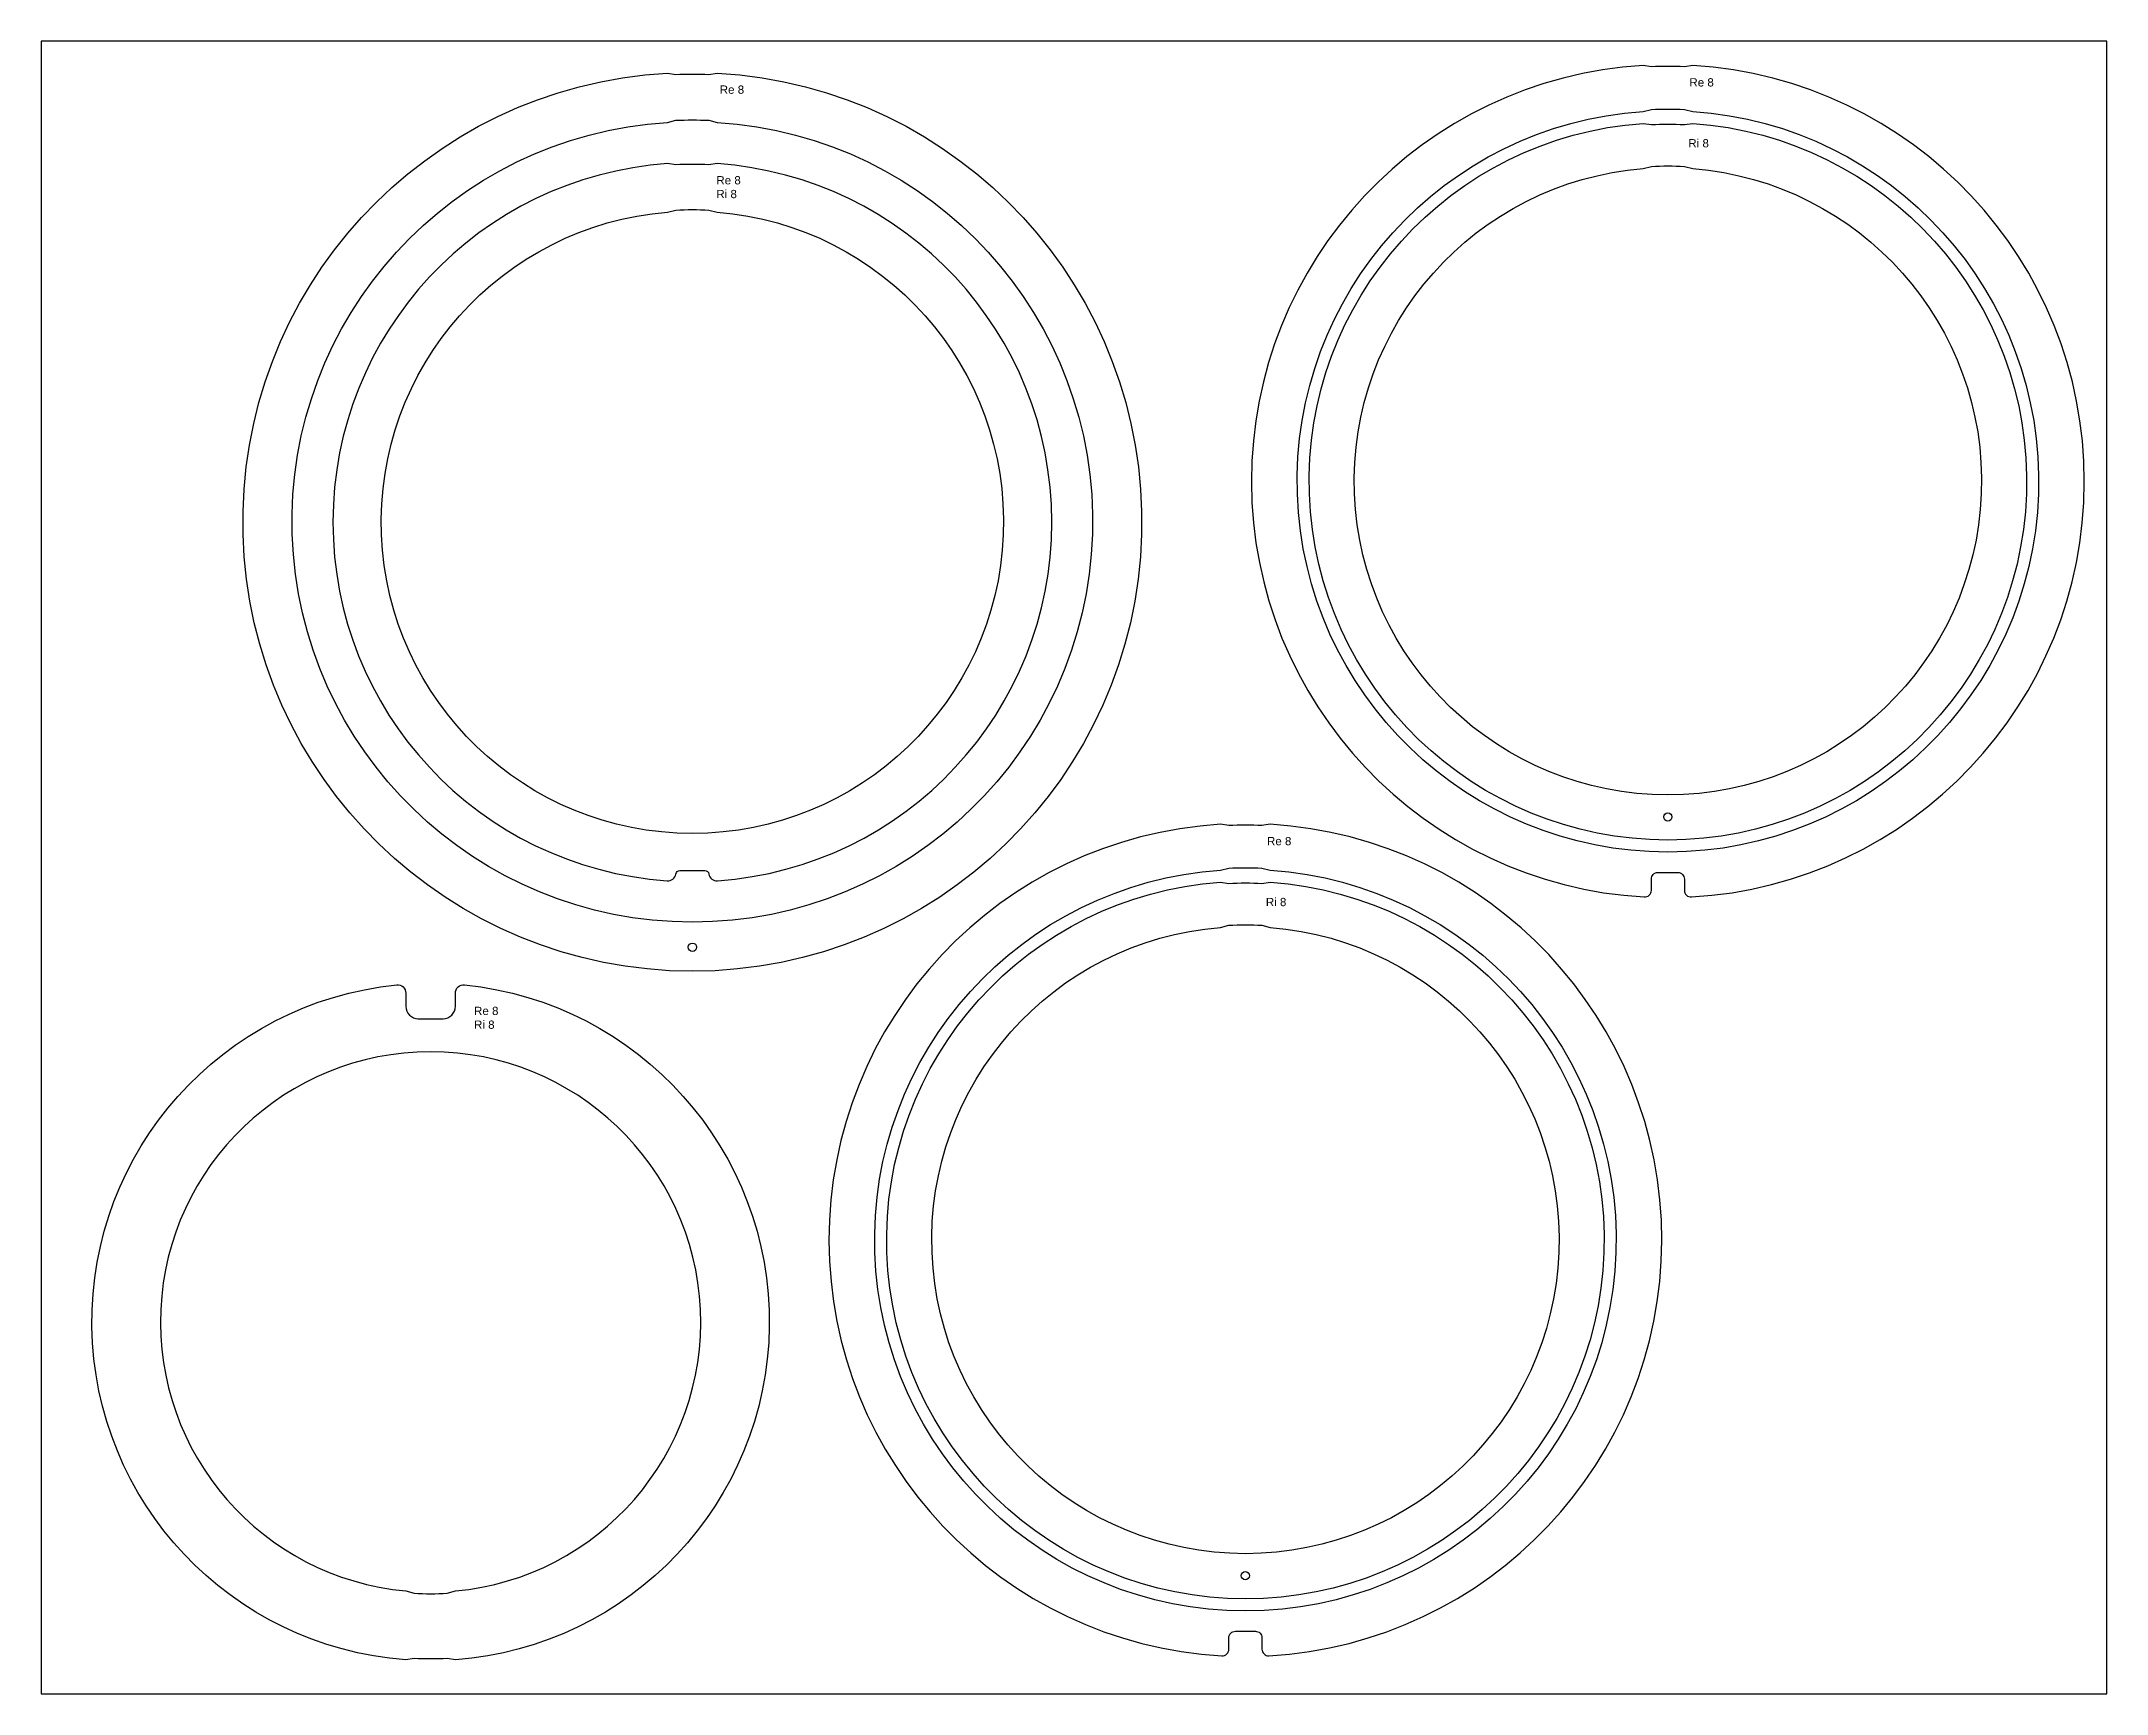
# Model space of a CAD drawing. Header units: millimetres. Extents: x 16702 to 19202, y -1560 to 440.
import ezdxf

# ---------------------------------------------------------------- set-up
doc = ezdxf.new("R2010")
doc.units = ezdxf.units.MM
for name, color, linetype in [('13446757', 7, 'Continuous'), ('13446766', 7, 'Continuous'), ('13740555', 7, 'Continuous'), ('EM-2620706', 7, 'Continuous')]:
    doc.layers.add(name, color=color, linetype=linetype)
doc.styles.get("Standard").update_dxf_attribs({"font": 'arial.ttf'})

msp = doc.modelspace()

# ---------------------------------------------------------------- linework, layer by layer
msp.add_lwpolyline([(16702.4, -1559.6), (19202.4, -1559.6), (19202.4, 440.4), (16702.4, 440.4)], close=True)
for points in [[(17460.4, 402), (17470.4, 400.4, -0.018456), (17510.4, 400.4), (17520.4, 402, -36.239072)], [(17460.4, 342.3), (17470.4, 344.8, -0.020564), (17510.4, 344.8), (17520.4, 342.3, -32.269011)]]:
    msp.add_lwpolyline(points, format="xyb", close=True)
msp.add_circle((17490.5, -656.1), 5)
at = {"layer": '13446757'}
for points in [[(18641.2, 341), (18651.2, 339.6, -0.023187), (18691.3, 339.6), (18701.3, 341, -28.865356)], [(18641.2, 286.3), (18651.2, 289, -0.026265), (18691.3, 289), (18701.3, 286.3, -25.227027)], [(18129.8, -577.4), (18139.8, -578.8, -0.023187), (18179.9, -578.8), (18189.9, -577.4, -28.865356)], [(18129.8, -632.1), (18139.8, -629.5, -0.026265), (18179.9, -629.5), (18189.9, -632.1, -25.227027)]]:
    msp.add_lwpolyline(points, format="xyb", close=True, dxfattribs=at)
for centre in [(18671.2, -498.4), (18159.8, -1416.8)]:
    msp.add_circle(centre, 5, dxfattribs=at)
at = {"layer": '13446766'}
for points in [[(18701.3, 411.1), (18691.2, 409.6, 0.019948), (18651.2, 409.6), (18641.2, 411.1, 0.943545), (18642.7, -595.3, 0.430872), (18651.2, -587.3), (18651.2, -573.6, -0.414214), (18659.2, -565.6), (18683.2, -565.6, -0.414214), (18691.2, -573.6), (18691.2, -587.3, 0.430872), (18699.7, -595.3, 0.943545)], [(18641.2, 355.5), (18651.2, 358, -0.022233), (18691.2, 358), (18701.3, 355.5, -29.833147)], [(18189.9, -507.3), (18179.9, -508.8, 0.019948), (18139.8, -508.8), (18129.8, -507.3, 0.943545), (18131.4, -1513.7, 0.430872), (18139.8, -1505.7), (18139.8, -1492, -0.414214), (18147.8, -1484), (18171.9, -1484, -0.414214), (18179.9, -1492), (18179.9, -1505.7, 0.430872), (18188.3, -1513.7, 0.943545)], [(18129.8, -562.9), (18139.8, -560.4, -0.022233), (18179.9, -560.4), (18189.9, -562.9, -29.833147)]]:
    msp.add_lwpolyline(points, format="xyb", close=True, dxfattribs=at)
at = {"layer": '13740555'}
for points in [[(17470.4, 290.9), (17460.4, 292.3, 0.93266), (17459.9, -575.7, 0.385119), (17470.5, -567.5, -0.365095), (17475.4, -563.3), (17505.4, -563.3, -0.365095), (17510.4, -567.5, 0.385119), (17520.9, -575.7, 0.93266), (17520.5, 292.3), (17510.4, 290.9, 0.023134)], [(17460.4, 233.6), (17470.4, 236.2, -0.026474), (17510.4, 236.2), (17520.5, 233.6, -25.026709)]]:
    msp.add_lwpolyline(points, format="xyb", close=True, dxfattribs=at)
at = {"layer": 'EM-2620706'}
for points in [[(17203.6, -1518.5), (17193.6, -1517.1, -0.024525), (17153.6, -1517.1), (17143.6, -1518.5, -0.916851), (17132.6, -701.7, -0.443866), (17143.6, -711.6), (17143.6, -727.6, 0.414214), (17158.6, -742.6), (17188.6, -742.6, 0.414214), (17203.6, -727.6), (17203.6, -711.6, -0.443866), (17214.6, -701.7, -0.916851)], [(17143.6, -1435.3), (17153.6, -1438, 0.030423), (17193.6, -1438), (17203.6, -1435.3, 21.754032)]]:
    msp.add_lwpolyline(points, format="xyb", close=True, dxfattribs=at)

# ---------------------------------------------------------------- texts
at = {"char_height": 10, "attachment_point": 1}
for s, width, insert in [('Re 8', 57.52, (17523.6, 386.9)), ('Re 8', 55.5, (18697.3, 395.7)), ('Ri 8', 42.589, (18696, 322)), ('Re 8\\PRi 8', 35.109, (17519.5, 277.2)), ('Re 8', 55.5, (18186, -522.7)), ('Ri 8', 42.589, (18184.6, -596.4)), ('Re 8\\PRi 8', 51.548, (17226.2, -728.2))]:
    msp.add_mtext_dynamic_manual_height_columns(s, width=width, gutter_width=12.5, heights=[0], dxfattribs=dict(at, insert=insert))

doc.saveas('drawing.dxf')
